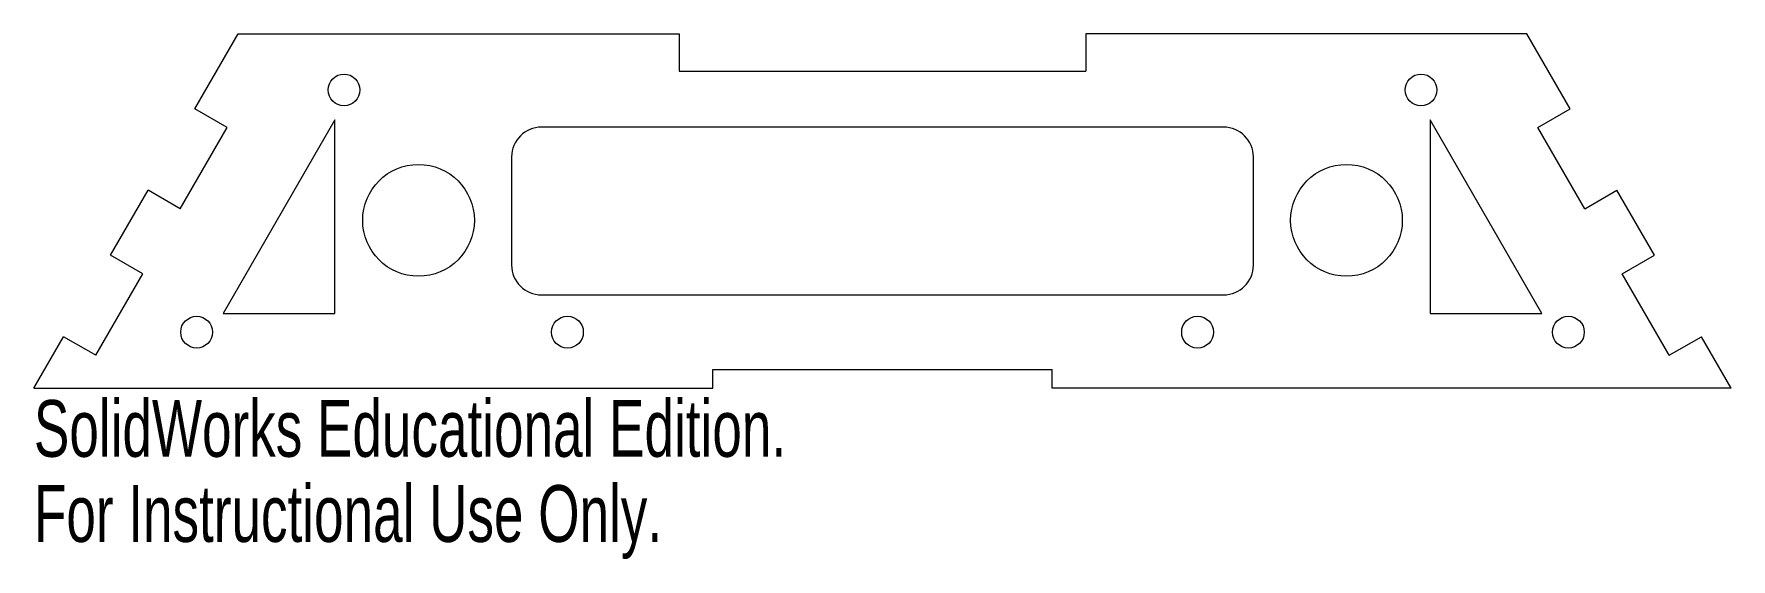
# Model space of a CAD drawing. Header units: inches. Extents: x 0 to 5.7, y -0.57 to 1.19.
import ezdxf

# ---------------------------------------------------------------- set-up
doc = ezdxf.new("R2010")
doc.units = ezdxf.units.IN
doc.header["$MEASUREMENT"] = 0
doc.styles.add('SLDTEXTSTYLE0', font='TXT', dxfattribs={"width": 0.7})

msp = doc.modelspace()

# ---------------------------------------------------------------- linework, layer by layer
at = {"color": 7, "linetype": 'Continuous', "lineweight": 15}
for p, q in [((0.5406, 0.9363), (0.6856, 1.1875)), ((0.6856, 1.1875), (2.166, 1.1875)), ((2.166, 1.1875), (2.166, 1.0625)), ((5.0114, 1.1875), (3.531, 1.1875)), ((3.531, 1.1875), (3.531, 1.0625)), ((5.1564, 0.9363), (5.0114, 1.1875)), ((2.166, 1.0625), (3.531, 1.0625)), ((0.6488, 0.8738), (0.5406, 0.9363)), ((5.0482, 0.8738), (5.1564, 0.9363)), ((0.4913, 0.601), (0.6488, 0.8738)), ((1.0097, 0.8995), (0.6348, 0.25)), ((1.0097, 0.25), (1.0097, 0.8995)), ((3.9935, 0.875), (1.7035, 0.875)), ((5.0622, 0.25), (4.6872, 0.8995)), ((4.6872, 0.8995), (4.6872, 0.25)), ((5.2057, 0.601), (5.0482, 0.8738)), ((1.6035, 0.775), (1.6035, 0.4125)), ((4.0935, 0.4125), (4.0935, 0.775)), ((0.2571, 0.4452), (0.3831, 0.6635)), ((0.4913, 0.601), (0.3831, 0.6635)), ((5.2057, 0.601), (5.3139, 0.6635)), ((5.4399, 0.4452), (5.3139, 0.6635)), ((0.3653, 0.3827), (0.2571, 0.4452)), ((5.3317, 0.3827), (5.4399, 0.4452)), ((0.2078, 0.1099), (0.3653, 0.3827)), ((5.4892, 0.1099), (5.3317, 0.3827)), ((1.7035, 0.3125), (3.9935, 0.3125)), ((0.6348, 0.25), (1.0097, 0.25)), ((4.6872, 0.25), (5.0622, 0.25)), ((0, 0), (0.0996, 0.1724)), ((0.2078, 0.1099), (0.0996, 0.1724)), ((5.4892, 0.1099), (5.5974, 0.1724)), ((5.697, 0), (5.5974, 0.1724)), ((2.2785, 0), (2.2785, 0.0625)), ((2.2785, 0.0625), (3.4185, 0.0625)), ((3.4185, 0), (3.4185, 0.0625)), ((0, 0), (2.2785, 0)), ((5.697, 0), (3.4185, 0))]:
    msp.add_line(p, q, dxfattribs=at)
for centre, radius in [((1.041, 1), 0.0532), ((4.656, 1), 0.0532), ((1.291, 0.5625), 0.1875), ((4.406, 0.5625), 0.1875), ((0.546, 0.1875), 0.0532), ((1.791, 0.1875), 0.0532), ((3.906, 0.1875), 0.0532), ((5.151, 0.1875), 0.0532)]:
    msp.add_circle(centre, radius, dxfattribs=at)
for centre, start, end in [((1.7035, 0.775), 90, 180), ((3.9935, 0.775), 0, 90), ((1.7035, 0.4125), 180, 270), ((3.9935, 0.4125), 270, 0)]:
    msp.add_arc(centre, 0.1, start, end, dxfattribs=at)

# ---------------------------------------------------------------- texts
at = {"color": 7, "linetype": 'Continuous', "char_height": 0.1903, "attachment_point": 1, "style": 'SLDTEXTSTYLE0'}
for s, insert in [('SolidWorks Educational Edition.', (0, -0.0401)), ('For Instructional Use Only.', (0, -0.3256))]:
    msp.add_mtext(s, dxfattribs=dict(at, insert=insert))

doc.saveas('drawing.dxf')
